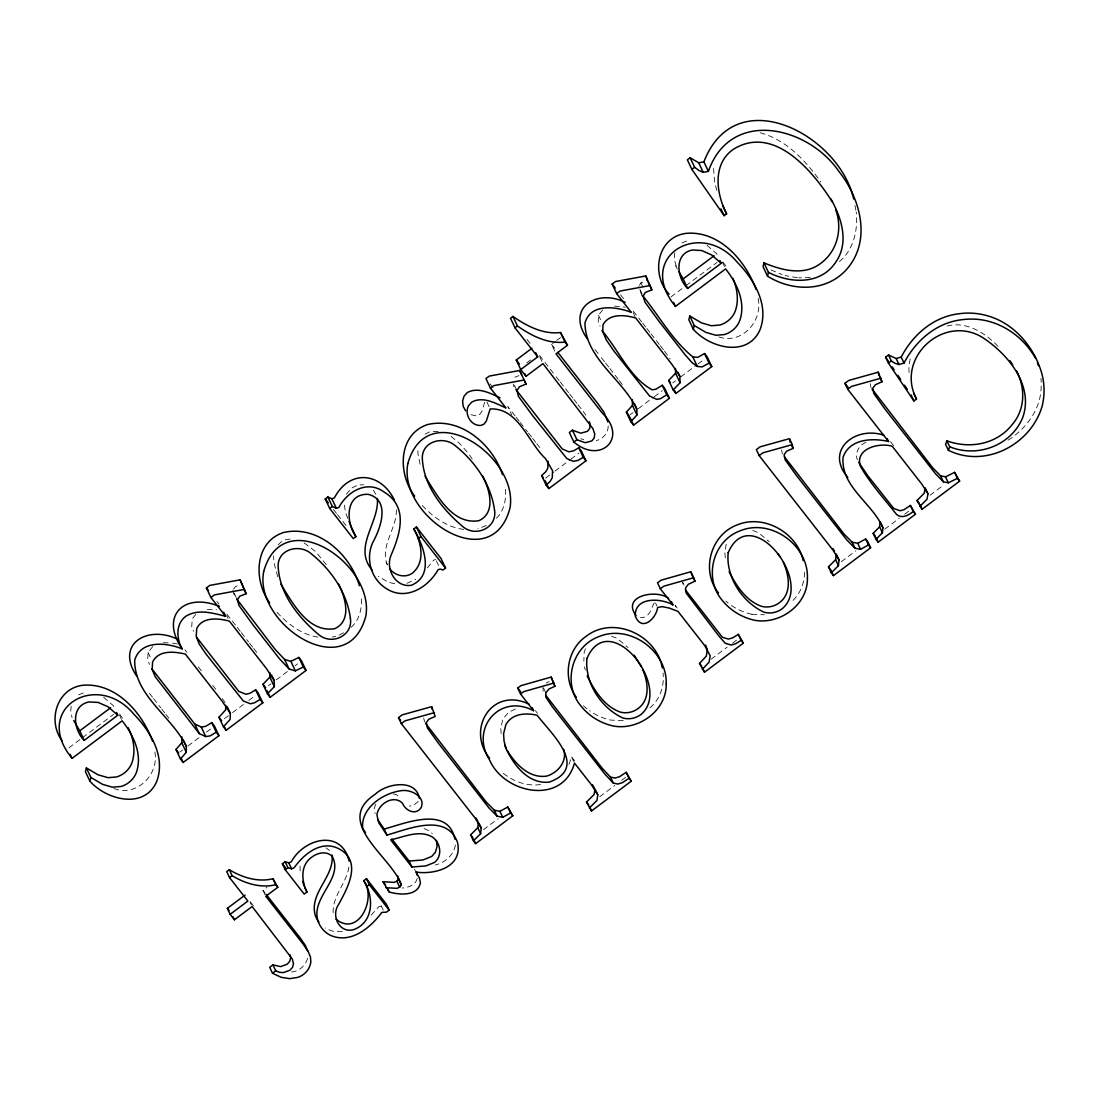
<?xml version="1.0" encoding="UTF-8"?>
<svg xmlns="http://www.w3.org/2000/svg" width="1099" height="1099" viewBox="0 0 1099 1099"><rect width="100%" height="100%" fill="white"/><g stroke="black" fill="none" stroke-linecap="round" stroke-linejoin="round"><path stroke-width="0.75" stroke-dasharray="5 3.75" d="M713.553 168.367L714.666 182.668L717.166 191.501M602.65 309.987L598.502 315.262L598.241 321.938L600.054 326.211M152.761 646.487L148.09 652.435L147.692 660.073L149.56 664.414M396.368 509.785C396.986 528.578 379.581 546.203 387.288 564.817M71.188 706.286L70.762 710.957L72.067 717.633M674.731 252.784L674.168 259.034L677.396 269.791M804.619 572.236C804.386 583.445 799.976 594.834 791.17 602.046M608.214 426.069C608.2 433.088 603.008 439.023 596.249 440.589M910.192 358.878L908.914 366.352L909.079 374.539M348.919 867.029C346.473 883.349 331.884 896.509 333.203 913.516M417.222 878.376C415.848 884.997 408.306 887.539 402.33 888.061M375.679 804.221L374.113 808.933L375.144 813.535M585.451 648.74L584.16 652.476L583.857 661.048M726.233 544.225L724.791 552.344L725.354 558.21M455.426 845.007C453.653 855.091 445.109 862.619 435.383 864.954M484.673 402.289L481.843 411.534L479.562 414.57L476.403 415.903L470.084 414.488M568.952 764.409L571.672 757.087L574.667 760.92M654.18 602.856C651.144 608.791 649.138 618.655 640.415 617.501M639.398 285.328L640.923 282.855L647.366 280.327M233.675 589.146L235.2 586.729L239.06 585.204M195.759 614.314L192.284 618.874L191.721 626.636L193.465 631.266M427.401 567.826L433.652 560.133L435.767 559.542M371.16 915.151L379.073 906.4L383.633 906.194M346.377 494.165L349.757 490.415M418.348 801.556L412.743 805.801L409.35 806.02M278.129 544.87L280.904 542.095L285.699 539.705L291.716 538.826M351.103 627.295C360.184 619.52 362.382 606.648 361.214 595.273M496.432 518.178C504.661 510.362 506.419 498.149 505.375 487.297M839.457 261.576C853.717 249.638 858.113 229.842 856.231 211.983M649.962 707.811C660.018 699.5 664.565 685.762 663.027 672.973M526.737 362.862L530.652 359.936M554.734 351.117L551.533 344.303L555.352 341.432M556.63 340.484L563.004 335.703M68.935 747.815L81.12 738.679M82.466 737.676L113.623 714.336M670.981 296.895L684.526 286.757M685.872 285.74L717.029 262.414M180.016 751.936L182.668 749.958M187.97 745.987L201.227 736.055M206.516 732.085L211.819 728.115M224.388 718.705L231.175 713.622M232.535 712.605L243.401 704.459M248.827 700.393L255.614 695.31M268.348 685.776L271.013 683.784M276.316 679.814L288.268 670.857M294.917 665.884L297.568 663.892M545.681 478.065L553.635 472.103M554.968 471.114L569.557 460.179M570.876 459.19L578.83 453.228M630.386 414.611L633.051 412.633M638.368 408.649L652.971 397.701M654.303 396.712L662.271 390.736M672.753 382.892L675.404 380.9M680.721 376.93L696.656 364.992M697.989 363.989L704.624 359.016M265.093 894.792L262.991 890.314L266.988 887.319M483.45 829.704L498.053 818.769M711.08 659.221L727.14 647.187M732.497 643.176L737.855 639.165M841.284 561.699L855.887 550.764M884.681 529.196L899.312 518.233M904.628 514.25L911.277 509.263M929.974 495.264L943.395 485.222M599.697 796.748L614.767 785.469M621.608 780.331L627.089 776.224M1008.058 440.191C1022.771 430.808 1034.763 416.755 1039.448 399.734A70.542 67.163 -25.2 0 0 1040.959 378.386M865.888 442.32C859.239 445.068 854.596 452.664 857.33 459.739M486.362 525.542L477.9 528.825M343.561 632.818L336.802 636.335L332.2 637.035M352.023 487.915L357.724 485.057L363.755 484.783M425.066 434.132L429.86 431.742L438.707 431.371M406.932 583.335L415.724 579.269M546.217 683.001L549.157 681.655M681.998 242.948L687.96 240.461M78.606 694.87L84.554 692.397M514.895 377.245L518.907 375.624M515.417 709.034L508.603 712.289L502.999 718.883L500.773 727.785L501.24 735.162M947.104 326.073C966.158 320.839 985.542 333.024 998.071 346.487M342.339 931.43L333.038 931.265L327.708 929.411A27.269 25.964 -25.2 0 1 325.263 927.996M291.482 971.969L294.532 971.516A18.436 17.543 -25.2 0 0 307.734 957.6M540.571 784.494C526.916 786.664 512.738 781.32 502.367 772.528M810.251 277.415L798.904 277.855M207.285 609.615L216.627 609.78M163.188 642.723L170.73 642.874M751.963 614.327L764.451 614.794M623.243 720.559L610.756 720.092A60.555 57.656 -25.2 0 1 589.572 710.792M614.506 306.085L625.235 307.157M797.434 277.731L785.167 275.574M463.709 529.402C446.51 527.328 431.646 516.09 420.409 503.452M317.886 637.09C301.373 634.604 287.127 623.628 276.247 611.429M172.419 643.149L177.488 643.987M718.897 336.912C742.539 345.127 764.203 319.466 757.692 296.785M113.898 788.533C137.114 797.544 160.372 773.462 154.492 750.356M393.346 793.931L396.409 794.646L399.72 797.297M394.678 583.748L388.29 582.209L378.317 576.316M760.192 132.787C786.183 139.697 805.718 160.701 820.774 181.953M580.698 438.707L583.734 439.573M752.746 530.446L758.544 532.74L769.327 541.793M611.539 636.211L617.336 638.505L628.106 647.558M770.949 269.942L782.007 274.558M424.132 828.55L429.297 830.885L432.333 833.688M304.189 542.947L315.647 551.602L327.475 566.095M325.991 847.824L329.494 850.502M451.043 436.385L459.808 443.625L468.957 454.011L473.408 460.852M707.055 245.352L716.713 253.773L718.004 256.493M103.649 697.288L113.321 705.695L114.598 708.429M890.465 441.633L893.624 445.672M620.495 294.766L624.672 300.109M633.285 311.141L641.61 321.801M642.654 323.12L645.772 327.117M646.816 328.45L649.935 332.447M650.979 333.78L659.29 344.427M660.334 345.759L663.453 349.757M664.497 351.089L670.211 359.002M595.081 349.606L600.342 356.351M601.4 357.697L604.546 361.736M605.604 363.082L608.764 367.121M609.808 368.481L614.025 373.866M615.069 375.212L618.229 379.251M619.287 380.597L622.446 384.65M551.533 344.303L556.808 351.062M527.012 339.412L530.103 343.369M539.513 355.417L555.119 375.405M556.163 376.737L559.295 380.749M560.325 382.081L564.501 387.411M565.532 388.744L568.664 392.741M569.694 394.074L572.826 398.072M573.87 399.404L576.989 403.402M578.033 404.734L581.151 408.732M677.245 608.049L675.198 605.425L676.599 608.406M490.099 383.881L493.204 387.851M515.046 415.834L507.807 406.561L511.653 414.735M516.077 417.153L519.181 421.123M520.212 422.442L527.451 431.715M528.482 433.033L531.586 437.004M532.63 438.336L535.721 442.306M536.765 443.625L539.856 447.595M535.392 710.641L537.48 713.306M333.423 509.414L336.486 513.343M337.517 514.648L346.721 526.435M216.915 601.387L219.017 604.079M226.944 614.217L236.189 626.059M237.219 627.378L240.296 631.321M241.327 632.639L248.525 641.857M249.555 643.162L252.633 647.119M253.663 648.437L256.754 652.38M184.934 649.756L186.995 652.394M198.315 666.887L201.405 670.843M212.725 685.336L215.816 689.293M149.437 693.318L152.514 697.247M153.53 698.552L160.701 707.729M161.732 709.047L164.795 712.976M165.825 714.281L168.889 718.224M262.991 890.314L265.065 892.979M250.366 901.867L253.457 905.837M723.032 262.125L726.934 267.634M119.626 714.048L123.528 719.57M583.239 411.397L585.794 415.175M222.314 698.538L225.858 703.841M373.33 490.154L375.803 494.275M675.473 265.697L677.176 268.637M386.01 562.097L387.535 564.831M722.373 262.084L724.928 267.538M640.923 282.855L642.846 286.935M639.906 289.284L643.107 296.098M641.775 295.384L638.629 286.564M633.134 312.569L635.057 316.649M598.502 315.262L601.702 322.062M684.073 585.149L682.671 582.154L683.399 587.113M539.746 356.804L542.961 363.618M655.54 603.021L656.941 606.002M514.428 385.254L516.997 390.708M486.967 402.152L490.168 408.965M543.717 688.372L545.818 692.851M571.672 757.087L573.774 761.566M436.399 560.916L439.614 567.716M414.474 869.103L415.875 872.084M234.183 593.089L237.384 599.903M381.161 905.631L383.263 910.123M226.806 615.674L228.084 618.394M148.09 652.435L151.291 659.235M250.036 902.032L251.437 905.026M119.612 715.38L121.536 719.474M347.847 518.398L345.498 512.601L344.234 503.534M277.717 576.728L273.816 562.097L273.651 555.792M584.434 666.914L585.341 669.923M232.906 590.369L234.595 596.056M513.233 384.032L513.961 386.889M781.568 450.041L782.392 453.914M420.106 464.231L417.977 454.121L417.812 447.815M423.733 718.045L424.557 721.919M870.216 383.661L871.026 387.59M854.967 205.499L855.915 210.362M300.054 865.971L300.206 873.746M543.016 686.889L543.085 691.271M751.963 614.327A60.555 57.656 -25.2 0 1 729.448 604.052M728.142 603.035A60.555 57.656 -25.2 0 1 725.78 601.043M586.935 708.8A60.555 57.656 -25.2 0 1 583.418 705.764"/><path stroke-width="1.5" d="M151.744 668.673L194.784 724.049L201.241 727.016L205.664 726.343L211.764 722.661L214.47 726.123L218.962 735.671L183.176 762.459L180.47 758.997L186.267 752.279L181.775 742.745L181.885 736.934M186.267 752.279L186.363 746.468L183.162 739.654M548.058 461.14L547.81 468.215L545.64 471.897L541.642 475.579L546.134 485.112L548.841 488.588L585.973 460.783L581.481 451.249L578.775 447.774L573.527 450.865L568.884 451.813L562.262 448.969L515.939 389.568M225.803 705.352L225.638 709.899L218.962 717.262L223.454 726.796L226.16 730.272L262.812 702.811L258.334 693.277L255.614 689.801L250.201 693.181L245.984 694.266L238.799 691.395L196.529 637.145M227.136 706.561L230.35 713.375L230.117 719.433L223.454 726.796M882.415 532.795L879.612 526.819L880.107 521.75L882.923 527.726L882.415 532.795L875.985 539.334L878.183 542.15L915.426 514.25L910.425 505.471L903.9 509.757L900.136 510.76L893.734 508.452L868.031 476.059L858.717 462.308M425.56 723.321L486.225 802.05L494.303 810.21L499.894 811.337L507.807 807.009L512.807 815.788L475.647 843.634L473.449 840.817L480.606 833.674L477.79 827.698L478.395 822.011M480.606 833.674L481.197 827.973L479.095 823.494M838.427 565.669L835.625 559.693L836.215 553.992L839.032 559.968L838.427 565.669L831.284 572.813L833.482 575.615L870.642 547.783L867.839 541.807L865.641 539.005L857.728 543.318L852.137 542.205L844.059 534.045L784.384 456.703M594.985 788.848L594.133 794.495L586.481 802.078L591.537 810.938L631.279 781.183L626.21 772.322L619.63 776.663L615.083 778.065L610.481 777.117L602.032 768.064L545.75 695.255M595.685 790.346L597.787 794.824L596.949 800.47L589.284 808.053M924.918 489.124L924.259 493.19L917.047 500.512L922.047 509.29L959.633 481.142L954.619 472.364L945.525 476.829L940.552 475.853L932.625 467.707L871.96 388.881M925.138 487.777L927.954 493.753L927.061 499.166L919.849 506.474M86.381 767.926L85.434 771.69L89.926 781.224C106.397 799.852 144.134 809.881 156.594 781.746C166.018 757.074 150.755 731.508 133.872 714.199C96.685 669.593 31.459 708.896 72.067 758.365L122.168 720.834C133.432 735.039 142.678 754.134 136.4 772.418A22.818 21.733 -25.2 0 1 121 786.499L112.469 787.2L102.578 784.356L90.874 777.46L86.381 767.926L98.086 774.822L107.99 777.666L116.508 776.966A22.818 21.733 -25.2 0 0 131.907 762.885C135.878 751.276 133.693 738.294 128.061 727.62M89.926 781.224L90.874 777.46M689.787 315.99L688.839 319.768L693.318 329.302C709.789 347.916 747.526 357.944 760 329.81C769.41 305.137 754.161 279.572 737.278 262.276C700.077 217.671 634.851 256.96 675.459 306.429L725.574 268.898C736.838 283.102 746.084 302.211 739.806 320.482A22.818 21.733 -25.2 0 1 724.406 334.563L715.875 335.277L705.97 332.42L694.266 325.538L689.787 315.99L701.492 322.886L711.383 325.744L719.914 325.029A22.818 21.733 -25.2 0 0 735.313 310.948C739.036 300.274 737.237 288.556 732.882 278.363M693.318 329.302L694.266 325.538M835.625 209.524C842.713 228.386 837.575 250.709 821.173 263.004C804.303 276.33 781.952 270.354 763.984 262.867L763.036 266.645L767.514 276.179C793.821 292.595 829.979 292.032 849.651 265.656C871.081 236.876 859.336 196.831 838.633 171.073C807.683 126.261 730.711 107.853 708.374 171.362L703.209 172.323L699.019 170.524L694.637 167.282L690.145 157.748L687.37 159.822L691.862 169.356L724.159 215.679L726.604 213.838C716.246 193.781 712.097 164.287 733.157 149.437C773.696 123.899 812.999 171.101 832.506 202.23M767.514 276.179L768.462 272.401L763.984 262.867M946.912 440.823L945.566 444.312L948.382 450.274C985.569 468.737 1031.411 444.23 1042.264 405.696A70.542 67.163 -25.2 0 0 1040.286 368.66C1031.686 344.056 1012.426 322.515 986.751 315.592A67.108 63.893 -25.2 0 0 958.974 313.751C933.408 316.718 912.761 334.865 901.194 357.093L896.138 358.521L888.514 354.977L885.615 357.148L888.432 363.123L913.928 400.97L916.497 399.047C895.053 358.26 943.107 313.751 982.176 337.256C1007.783 353.768 1034.489 385.886 1022.51 418.115C1010.682 445.823 977.286 457.967 949.728 446.798L946.912 440.823C969.977 449.312 997.081 444.257 1012.481 424.214C1025.312 409.226 1025.422 387.7 1016.479 370.775M948.382 450.274L949.728 446.798M690.145 157.748L698.73 162.789L703.882 161.828C735.918 79.499 839.485 135.108 853.689 199.029M362.739 828.742C360.238 807.765 384.169 792.159 402.921 790.497C411.782 789.838 425.656 796.94 421.164 807.531C416.04 815.788 405.394 810.828 402.536 803.273C393.621 794.192 378.262 803.891 376.93 814.909L378.633 822.588L386.958 835.061C408.251 829.099 446.304 812.546 457.472 842.26C463.132 867.138 434.984 874.845 415.875 872.084L419.475 878.046L420.45 882.992C417.373 896.537 399.555 894.916 389.225 892.045L383.002 881.714L394.156 882.373L396.89 881.192L398.484 878.76L397.783 876.027M385.818 887.69L396.959 888.349L399.706 887.168L401.286 884.736C391.903 857 332.502 822.121 375.281 794.22C386.271 783.367 415.999 778.257 419.392 798.369M888.514 354.977L891.33 360.953L895.149 363.371L898.955 364.497L904.01 363.068C915.577 340.841 936.224 322.68 961.79 319.727A67.108 63.893 -25.2 0 1 989.567 321.567C1009.033 327.021 1025.546 340.717 1035.519 358.192M180.47 758.997L175.977 749.463L181.775 742.745M601.854 330.483C618.435 349.647 629.658 377.561 652.16 389.829L656.034 389.156L662.216 385.282L664.922 388.758L669.415 398.291L633.546 425.148L630.84 421.673L626.348 412.139L632.461 405.421L632.337 399.555M630.84 421.673L636.953 414.955L636.816 409.089L634.26 403.635M236.587 598.818L274.956 649.179L284.614 659.455L290.864 661.351L298.846 657.436L301.552 660.911L306.044 670.445L270.175 697.302L267.469 693.826L262.977 684.292L269.846 677.094L269.75 672.519M267.469 693.826L274.324 686.628L274.2 680.528L271.645 675.074M642.434 295.301C659.043 315.811 672.258 340.154 692.823 356.914L697.673 357.367L704.569 353.562L707.275 357.024L711.767 366.571L675.899 393.428L673.192 389.953L668.7 380.419L675.569 373.22L675.445 368.426M673.192 389.953L680.047 382.754L679.896 376.366L677.973 372.286M875.985 539.334L873.169 533.358L879.612 526.819M473.449 840.817L470.647 834.842L477.79 827.698M831.284 572.813L828.481 566.837L835.625 559.693M546.134 485.112L550.132 481.431L552.289 477.749L552.55 470.674L545.379 458.462C528.083 442.416 518.44 407.592 490.168 408.965L486.335 421.068L484.041 424.104L480.881 425.437C471.128 426.178 464.135 414.419 468.408 405.902L471.759 402.11C482.983 395.97 495.622 403.292 505.966 407.99L490.442 388.112L485.95 378.578L489.275 376.092L519.648 370.473L521.572 374.539M685.405 589.888L722.386 637.283L728.39 639.082L732.951 637.708L738.336 634.357L743.336 643.135L704.514 672.217L699.514 663.425L706.286 656.144L707.344 649.784L705.585 645.14M702.33 669.401L709.089 662.106L710.16 655.76L704.734 645.608L678.001 611.401L669.181 608.035L662.093 606.634L657.642 607.5C656.103 618.751 641.72 632.2 635.291 616.168C634.398 596.62 660.787 597.925 672.89 604.848L671.489 601.867M691.862 169.356L694.637 167.282M512.958 316.443L510.513 318.284L514.991 327.818L537.686 356.859L520.734 369.552L526.009 376.311L542.961 363.618L592.828 428.5L594.751 434.023L594.188 437.993L591.894 440.891L585.286 442.718L576.934 439.724L572.442 430.19L569.351 432.498L573.843 442.032C600.191 464.657 628.394 438.322 602.444 413.279L556.012 353.837L567.496 345.237L560.517 332.516C543.167 334.673 526.737 326.046 512.958 316.443L517.45 325.991C531.229 335.593 547.659 344.207 565.01 342.05L567.496 345.237M514.991 327.818L517.45 325.991M186.363 746.468C172.186 716.548 134.366 695.887 134.682 660.307C140.562 639.852 166.608 642.462 182.146 648.85C176.403 638.615 175.497 624.095 185.731 616.333C197.999 608.599 212.657 613.063 225.597 616.292L210.912 597.485L206.42 587.951L209.827 585.396L240.118 579.832L246.121 593.735L239.692 596.262L237.384 599.903L239.074 605.59L253.058 624.946L279.434 658.713L289.092 668.989L295.343 670.885L303.324 666.969L306.044 670.445M325.249 498.946L327.859 496.995L331.857 498.74L336.349 508.274L338.849 507.463C347.49 491.184 367.629 479.535 384.375 492.228C408.553 507.01 400.27 533.826 391.162 554.968C385.117 568.54 395.365 587.896 411.356 585.286C434.97 575.354 423.527 545.392 413.815 528.962L416.425 526.998L441.07 558.553L445.562 568.087L442.952 570.051L440.246 569.09L438.144 569.667C428.198 587.306 406.163 601.057 386.875 588.927C371.119 579.544 365.115 558.773 372.904 542.219C380.639 528.303 390.777 500.1 368.234 494.33C344.743 493.437 345.828 522.465 355.856 536.628L353.246 538.592L329.727 508.48L325.249 498.946L328.313 502.875M636.816 409.089C622.625 379.114 585.465 358.508 584.943 323.079C590.493 302.871 616.196 306.58 631.252 312.322L616.635 293.598L612.143 284.064L615.55 281.523L645.841 275.959L651.844 289.861L645.415 292.389L643.107 296.098L644.989 302.184L659.537 322.034L685.158 354.84L691.972 362.56L697.316 366.462L702.165 366.901L709.061 363.096L704.569 353.562M520.734 369.552L516.255 360.019L531.889 348.301M210.912 597.485L214.305 594.93L244.596 589.366M329.727 508.48L332.351 506.529L336.349 508.274M490.442 388.112L493.767 385.625L524.141 380.007L526.05 384.073L519.387 386.779L516.997 390.708L518.453 396.423L532.287 415.188L566.754 458.503L573.362 461.346L578.019 460.399L583.267 457.308L585.973 460.783M616.635 293.598L620.028 291.056L650.32 285.493M116.521 712.509L117.799 715.229L84.238 740.369L79.746 730.835L110.628 707.715M719.927 260.573L721.205 263.307L687.631 288.446L683.152 278.912L714.034 255.779M418.307 538.496L420.917 536.532L416.425 526.998M573.843 442.032L576.934 439.724M211.764 722.661L216.242 732.195L210.156 735.877L205.733 736.55L199.276 733.596L155.289 676.833L152.184 669.607L152.582 661.969C158.737 649.729 174.246 651.542 185.36 654.084L222.355 701.464L230.35 713.375M662.216 385.282L666.695 394.816L660.526 398.69L656.639 399.363L649.495 395.928L613.833 350.911L606.346 340.017L602.733 331.472L602.994 324.796C609.396 313.105 624.864 314.863 635.703 318.009L672.093 364.621L679.896 376.366M481.197 827.973L475.29 818.315L401.327 723.623L398.511 717.647L402.234 714.858L431.66 706.657L435.19 716.424L428.747 719.268L426.275 722.73L427.36 727.895L438.377 743.185L489.041 808.026L497.119 816.186L502.71 817.299L510.623 812.985L512.807 815.788M882.923 527.726C872.386 503.246 840.419 486.362 843.084 457.239C849.472 438.68 872.372 437.787 888.514 441.496L847.727 389.28L844.911 383.304L848.716 380.46L878.225 372.19L882.002 381.765L875.408 384.732L872.757 388.318L873.842 393.566L884.97 409.075L935.441 473.683L943.368 481.829L948.327 482.804L957.435 478.34L954.619 472.364M401.327 723.623L405.05 720.834L434.462 712.633M839.032 559.968L833.124 550.311L759.162 455.618L762.885 452.829L792.297 444.628L793.025 448.406L786.582 451.249L784.109 454.725L785.194 459.89L796.212 475.18L846.862 540.021L854.94 548.181L860.544 549.294L868.457 544.98L870.642 547.783M847.727 389.28L851.533 386.422L881.027 378.166M888.432 363.123L891.33 360.953M229.306 869.707L226.737 871.631L229.554 877.606L247.879 901.056L230.158 914.327L234.43 919.781L252.138 906.524L292.307 959.015L293.502 963.754L292.499 967.367L289.957 970.225L283.418 972.601L279.599 972.327L275.753 970.857L272.95 964.881L269.722 967.299L272.525 973.274L281.262 977.341L289.71 978.632L297.348 977.492A18.436 17.543 -25.2 0 0 310.825 961.955L310.481 957.023L308.105 951.336L303.297 944.302L265.793 896.289L277.8 887.305L272.978 878.747C257.908 882.442 242.233 877.538 229.306 869.707L232.123 875.683C245.036 883.5 260.71 888.418 275.794 884.722L277.8 887.305M229.554 877.606L232.123 875.683M336.074 919.217C358.329 937.543 376.957 898.446 363.728 880.711L366.448 878.664L386.367 904.147L389.17 910.123L386.436 912.17L381.875 912.376C370.322 927.899 350.897 944.178 330.524 935.386A27.269 25.964 -25.2 0 1 318.064 921.25C310.206 897.608 343.973 878.884 332.31 856.478C326.911 850.763 317.858 852.59 312.157 856.877C300.206 864.844 301.318 880.519 306.951 892.031L304.217 894.078L285.218 869.762L282.402 863.787L285.136 861.74L288.762 862.852L291.262 861.85C303.942 838.331 341.514 828.591 349.152 861.135M597.787 794.824L591.468 784.796L574.475 763.063C563.059 805.416 504.496 794.137 489.604 760.041C469.713 729.022 499.372 692.713 533.564 710.682L520.541 694.005L517.725 688.029L520.871 685.666L551.162 677.08L554.926 686.284L549.019 688.977L545.818 692.851L545.901 697.247L552.124 706.547L604.835 774.039L613.283 783.092L617.899 784.04L622.446 782.639L629.026 778.298L626.21 772.322M230.158 914.327L227.356 908.351L245.063 895.094M285.218 869.762L287.952 867.715L291.578 868.828L294.079 867.825C304.093 853.786 321.622 839.361 339.454 849.06C362.34 861.767 347.641 887.813 338.602 904.491C330.579 915.797 339.756 934.438 354.4 929.369C374.045 921.58 373.976 896.18 363.728 880.711M672.89 604.848L660.348 588.789L663.823 586.193L693.579 577.744L694.939 581.179L688.235 584.338L685.488 588.13L686.202 593.089L718.883 636.005L725.203 643.258L731.192 645.058L735.767 643.684L741.152 640.332L738.336 634.357M520.541 694.005L523.687 691.642L553.965 683.042M366.53 886.687L369.264 884.64L366.448 878.664M272.525 973.274L275.753 970.857M910.425 505.471L913.228 511.433C908.708 515.335 901.908 519.016 896.537 514.428C884.049 498.52 870.023 483.45 860.132 465.715C855.365 448.172 879.392 442.416 892.223 446.249L921.69 483.972L927.954 493.753M255.614 689.801L260.106 699.349L254.693 702.714L250.476 703.8L243.277 700.928L205.733 653.658L199.125 643.89L196.213 636.17L196.762 628.408C202.834 616.429 218.522 618.284 229.375 621.114L266.37 668.494L274.2 680.528M331.857 498.74L334.371 497.929C349.441 469.122 380.405 471.952 394.335 499.88M377.575 819.373L384.142 829.086C405.215 823.33 448.021 805.292 454.917 839.196M693.579 577.744L690.763 571.768L661.021 580.217L657.545 582.813L660.348 588.789M391.903 839.032L409.103 861.053L422.95 859.954L431.756 856.437L435.396 852.247L437.059 846.601L436.454 840.419M411.919 867.015L425.753 865.93L434.558 862.413C442.87 855.778 440.52 842.356 432.113 836.861C419.021 829.498 403.91 837.081 390.667 839.815L411.919 867.015L409.103 861.053M884.118 435.341C856.039 425.492 824.058 449.779 847.81 477.419M219.484 606.387C183.89 591.908 159.561 615.948 182.146 648.85M177.653 639.316C148.544 624.878 114.722 643.176 136.661 676.064M625.18 302.349C596.73 288.268 565.257 308.228 587.374 338.863M529.237 704.253C492.27 686.078 465.797 729.008 489.577 758.214M668.618 598.378C656.213 588.858 621.155 595.795 636.074 615.577M768.462 272.401C790.36 283.583 820.555 285.039 835.68 262.29C849.472 242.673 841.587 217.739 830.789 198.809M272.95 964.881L280.602 966.625L287.155 964.249L289.683 961.391L290.685 957.779L289.889 954.619M500.059 397.797C490.154 393.208 477.969 386.669 467.267 392.577L463.929 396.368L462.597 401.204L463.174 406.287L465.578 410.82M572.442 430.19L580.794 433.185L587.416 431.358L589.71 428.459L590.259 424.489L589.298 421.728M721.205 263.307L711.534 254.886L701.615 250.517L692.439 249.995C673.811 253.608 676.723 278.033 687.631 288.446M117.799 715.229L108.142 706.822L98.223 702.453L89.046 701.931C70.405 705.544 73.331 729.97 84.238 740.369M389.829 568.939C395.132 575.739 405.366 578.362 412.592 573.005C425.808 561.726 421.192 542.247 413.815 528.962M957.435 478.34L959.633 481.142M844.911 383.304L848.057 387.329M917.047 500.512L919.231 503.315M913.228 511.433L915.426 514.25M873.169 533.358L875.367 536.175M709.061 363.096L711.767 366.571M612.143 284.064L615.275 288.075M828.481 566.837L829.937 568.705M668.7 380.419L670.514 382.727M666.695 394.816L669.415 398.291M626.348 412.139L629.068 415.614M557.866 352.408L597.952 403.731L604.038 412.359L607.857 421.934M741.152 640.332L743.336 643.135M516.255 360.019L519.415 364.071M699.514 663.425L701.712 666.241M541.642 475.579L543.456 477.9M629.026 778.298L631.279 781.183M420.917 536.532L445.562 568.087M517.725 688.029L520.734 691.875M586.481 802.078L588.734 804.963M398.511 717.647L400.627 720.353M470.647 834.842L472.831 837.658M206.42 587.951L208.522 590.63M262.977 684.292L265.697 687.768M260.106 699.349L262.812 702.811M383.002 881.714L385.557 884.983M369.264 884.64L389.17 910.123M218.962 717.262L221.682 720.738M216.242 732.195L218.962 735.671M282.402 863.787L285.575 867.839M175.977 749.463L178.697 752.925M266.109 894.311L300.48 938.326L305.302 945.36L307.665 951.047M227.356 908.351L229.059 910.535M362.794 828.715L365.514 832.52M507.271 750.603C515.582 764.107 529.031 778.532 546.478 776.141C557.715 773.092 567.606 761.264 563.65 749.339M669.112 294.175C650.608 274.805 656.9 236.793 686.394 233.331C719.447 230.625 745.603 260.697 755.933 289.257M414.708 496.089C397.893 474.48 397.495 434.586 427.621 424.544C460.591 416.727 492.64 444.546 502.49 474.644M269.708 602.829C253.649 581.192 253.91 542.302 283.46 532.52C317.625 524.553 350.375 554.212 359.387 585.685M885.615 357.148L888.459 361.351M892.237 366.956L894.119 369.759M897.897 375.363L900.727 379.581M904.504 385.186L907.334 389.389M718.471 592.897C700.613 570.752 710.586 534.526 737.498 524.773C764.203 513.92 797.297 532.919 803.204 560.696M576.329 697.261C562.537 678.564 566.768 649.509 586.193 636.266C611.593 616.498 651.061 632.571 660.815 661.722M1010.022 360.774L1012.783 365.06M592.265 784.562L594.078 787.42M778.037 553.676L779.809 556.534M634.192 655.141L641.239 666.598M832.85 548.483L834.539 551.245M475.853 817.862L477.543 820.623M372.012 569.9C352.738 547.123 379.608 522.396 377.328 498.479M678.88 271.563L683.152 278.912M73.77 720.559L79.746 730.835M425.025 476.183C436.976 495.292 452.39 525.102 478.958 520.692C496.46 512.45 489.44 489.289 482.64 475.867M280.863 584.16C292.815 603.269 308.228 633.079 334.797 628.669C352.298 620.413 345.278 597.252 338.478 583.844M729.145 571.7C736.22 585.671 746.07 600.81 761.428 606.305A20.222 19.26 -25.2 0 0 779.548 602.623C792.187 593.02 789.013 574.901 783.326 562.262M587.168 675.926C594.339 690.447 604.313 706.327 620.221 712.07A20.222 19.26 -25.2 0 0 638.327 708.388C650.429 699.252 648.108 681.902 642.709 669.634M504.702 745.369C512.216 763.269 527.3 784.48 549.28 782.117C589.27 767.583 551.107 733.679 537.164 715.284C525.926 712.633 511.9 713.333 505.815 724.859L503.576 733.761L504.056 741.138L506.227 748.735M61.984 740.671C47.298 720.82 56.736 688.262 83.002 685.254C116.041 682.548 142.211 712.633 152.527 741.179M901.194 357.093L904.01 363.068M913.681 393.071L916.497 399.047M896.138 358.521L898.955 364.497M911.112 394.994L913.928 400.97M945.525 476.829L948.327 482.804M940.552 475.853L943.368 481.829M879.901 377.287L882.002 381.765M919.945 504.812L922.047 509.29M887.113 438.515L888.514 441.496M703.882 161.828L708.374 171.362M722.757 205.664L726.604 213.838M876.068 537.658L878.183 542.15M720.944 208.865L724.159 215.679M698.73 162.789L703.209 172.323M865.641 539.005L868.457 544.98M857.728 543.318L860.544 549.294M852.137 542.205L854.94 548.181M792.297 444.628L789.494 438.652L760.068 446.853L756.346 449.642L759.162 455.618M791.623 445.425L793.025 448.406M830.665 569.653L833.482 575.615M673.536 302.349L675.459 306.429M692.823 356.914L697.316 366.462M648.012 281.687L651.844 289.861M675.569 373.22L680.047 382.754M674.621 390.694L675.899 393.428M632.461 405.421L636.953 414.955M629.7 416.974L633.546 425.148M694.939 581.179L690.763 571.768M560.517 332.516L565.01 342.05M702.412 667.725L704.514 672.217M535.763 352.779L537.686 356.859M578.775 447.774L583.267 457.308M524.731 373.578L526.009 376.311M519.648 370.473L526.05 384.073M544.994 480.414L548.841 488.588M610.481 777.117L613.283 783.092M554.926 686.284L551.162 677.08M590.136 807.944L591.537 810.938M532.163 707.687L533.564 710.682M507.807 807.009L510.623 812.985M499.894 811.337L502.71 817.299M494.303 810.21L497.119 816.186M351.378 527.094L355.856 536.628M327.859 496.995L332.351 506.529M473.532 839.141L475.647 843.634M384.142 829.086L386.958 835.061M298.846 657.436L303.324 666.969M398.484 878.76L401.286 884.736M396.89 881.192L399.706 887.168M290.864 661.351L295.343 670.885M284.614 659.455L289.092 668.989M387.823 889.064L389.225 892.045M246.121 593.735L240.118 579.832M269.846 677.094L274.324 686.628M266.975 690.488L270.175 697.302M223.674 612.212L225.597 616.292M304.835 887.552L306.951 892.031M288.762 862.852L291.578 868.828M224.883 727.552L226.16 730.272M285.136 861.74L287.952 867.715M272.978 878.747L275.794 884.722M201.241 727.016L205.733 736.55M194.784 724.049L199.276 733.596M181.253 758.379L183.176 762.459M233.015 916.8L234.43 919.781M70.144 754.271L72.067 758.365M349.029 521.297L350.787 525.652M645.841 275.959L647.366 280.327M302.665 881.439L304.135 886.055M878.225 372.19L879.2 375.789M661.213 663.301L662.381 668.041M416.658 872.07L417.318 875.367M789.728 439.916L790.208 442.444M431.66 706.657L432.141 709.185M332.008 855.049C334.714 876.727 308.929 892.855 315.248 915.275A27.269 25.964 -25.2 0 0 318.889 922.075M1037.47 362.684A70.542 67.163 -25.2 0 1 1038.486 365.733M263.691 571.535C253.457 624.108 347.751 686.161 365.898 615.701C374.471 563.677 283.102 502.092 263.691 571.535M407.853 463.572C397.618 516.132 491.912 578.198 510.046 507.738C518.632 455.7 427.264 394.115 407.853 463.572M350.375 618.188C353.205 635.689 331.953 645.566 318.902 634.782C298.378 617.542 278.858 593.35 278.129 565.326C278.61 548.607 300.109 543.662 311.374 553.896C331.115 569.735 347.037 592.677 350.375 618.188M494.536 510.211C497.366 527.712 476.114 537.603 463.064 526.806C442.54 509.579 423.019 485.373 422.291 457.349C422.772 440.644 444.271 435.685 455.536 445.919C475.276 461.759 491.198 484.714 494.536 510.211M586.962 658.452C584.434 682.754 601.263 708.237 623.023 718.045A20.222 19.26 -25.2 0 0 641.143 714.364C673.096 687.136 609.162 606.675 586.962 658.452M728.184 552.687C725.642 576.989 742.484 602.472 764.245 612.28A20.222 19.26 -25.2 0 0 782.351 608.599C814.304 581.371 750.37 500.91 728.184 552.687M666.214 683.976C666.667 710.517 638.753 730.56 613.558 726.068A60.555 57.656 -25.2 0 1 580.986 706.053C562.139 683.921 571.453 646.5 599.092 636.513C629.864 623.902 667.381 650.979 666.214 683.976M807.422 578.211C807.889 604.752 779.974 624.795 754.779 620.303A60.555 57.656 -25.2 0 1 722.194 600.288C703.346 578.156 712.66 540.735 740.3 530.748C771.072 518.137 808.589 545.214 807.422 578.211"/></g></svg>
